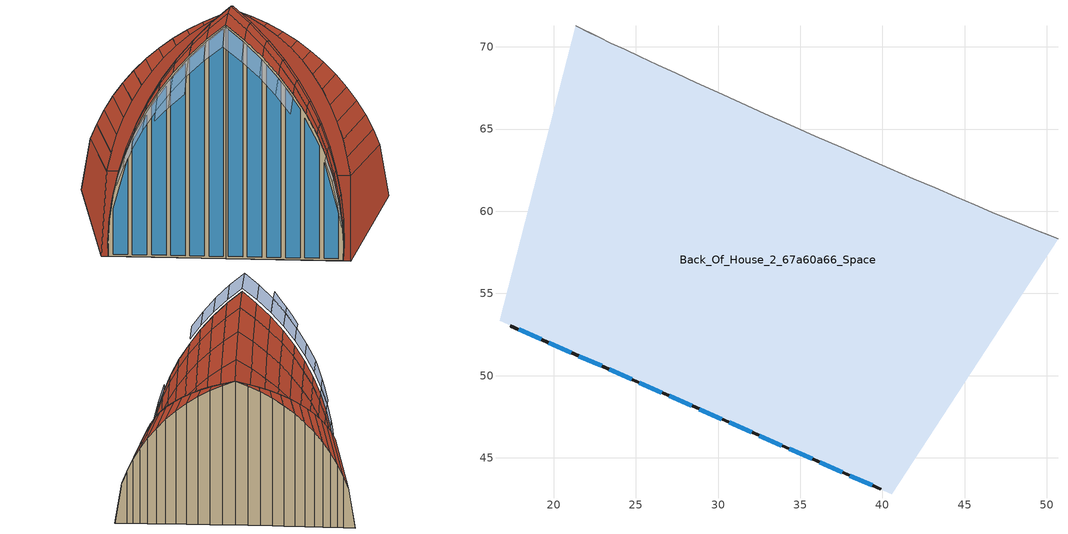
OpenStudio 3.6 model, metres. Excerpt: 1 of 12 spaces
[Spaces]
Back_Of_House_2_67a60a66_Space
 floor to Plinth_2_af6b1b4c_Space: 46.67,59.96 48.48,59.21 50.68,58.32 40.55,42.8 16.7,53.33 21.35,71.27 23.49,70.24 25.26,69.4 27.44,68.4 29.99,67.23 32.83,65.95 35.91,64.57 39.01,63.22 41.88,61.99 44.45,60.89 z13.16
 wall outside: 28.63,48.06,39.47 28.63,48.06,13.16 39.85,43.11,13.16 39.89,43.09,14.82 39.75,43.15,17.38 39.43,43.3,19.93 38.92,43.52,22.43 38.22,43.83,24.89 37.34,44.22,27.28 36.28,44.69,29.59 35.05,45.23,31.81 33.67,45.84,33.92 32.13,46.52,35.9 30.44,47.26,37.76; 23.59,50.29,33.92 22.2,50.9,31.81 20.98,51.44,29.59 19.92,51.91,27.28 19.04,52.3,24.89 18.34,52.61,22.43 17.83,52.83,19.93 17.5,52.98,17.38 17.37,53.04,14.82 17.4,53.02,13.16 28.63,48.06,13.16 28.63,48.06,39.47 26.81,48.87,37.76 25.13,49.61,35.9
 wall to Auditorium_2_5a7e8b06_Space: 23.49,70.24,22.26 23.49,70.24,13.16 22.77,70.58,13.16 22.77,70.58,20.61; 24.32,69.84,23.84 24.32,69.84,13.16 23.49,70.24,13.16 23.49,70.24,22.26; 25.26,69.4,25.35 25.26,69.4,13.16 24.32,69.84,13.16 24.32,69.84,23.84; 26.3,68.92,26.78 26.3,68.92,13.16 25.26,69.4,13.16 25.26,69.4,25.35; 27.44,68.4,28.11 27.44,68.4,13.16 26.3,68.92,13.16 26.3,68.92,26.78; 28.68,67.83,29.34 28.68,67.83,13.16 27.44,68.4,13.16 27.44,68.4,28.11; 29.99,67.23,30.47 29.99,67.23,13.16 28.68,67.83,13.16 28.68,67.83,29.34; 31.38,66.6,31.49 31.38,66.6,13.16 29.99,67.23,13.16 29.99,67.23,30.47; 32.83,65.95,32.38 32.83,65.95,13.16 31.38,66.6,13.16 31.38,66.6,31.49; 34.35,65.27,33.15 34.35,65.27,13.16 32.83,65.95,13.16 32.83,65.95,32.38; 35.91,64.57,33.8 35.91,64.57,13.16 34.35,65.27,13.16 34.35,65.27,33.15; 22.77,70.58,20.61 22.77,70.58,13.16 21.35,71.27,13.16 22.16,70.88,18.91; 48.48,59.21,22.26 49.22,58.91,20.61 49.22,58.91,13.16 48.48,59.21,13.16; 47.62,59.56,23.84 48.48,59.21,22.26 48.48,59.21,13.16 47.62,59.56,13.16; 46.67,59.96,25.35 47.62,59.56,23.84 47.62,59.56,13.16 46.67,59.96,13.16; 45.6,60.4,26.78 46.67,59.96,25.35 46.67,59.96,13.16 45.6,60.4,13.16; 44.45,60.89,28.11 45.6,60.4,26.78 45.6,60.4,13.16 44.45,60.89,13.16; 44.45,60.89,28.11 44.45,60.89,13.16 43.2,61.42,13.16 43.2,61.42,29.34; 43.2,61.42,29.34 43.2,61.42,13.16 41.88,61.99,13.16 41.88,61.99,30.47; 41.88,61.99,30.47 41.88,61.99,13.16 40.48,62.59,13.16 40.48,62.59,31.49; 40.48,62.59,31.49 40.48,62.59,13.16 39.01,63.22,13.16 39.01,63.22,32.38; 39.01,63.22,32.38 39.01,63.22,13.16 37.49,63.88,13.16 37.49,63.88,33.15; 37.49,63.88,33.15 37.49,63.88,13.16 35.91,64.57,13.16 35.91,64.57,33.8; 49.22,58.91,20.61 49.84,58.66,18.91 50.68,58.32,13.16 49.22,58.91,13.16
 window: 38.01,43.93,24.16 38.01,43.93,13.41 39.38,43.32,13.41 39.38,43.32,18.51; 36.18,44.73,29.11 36.18,44.73,13.41 37.55,44.13,13.41 37.55,44.13,26.03; 34.35,45.54,32.4 34.35,45.54,13.41 35.72,44.93,13.41 35.72,44.93,30.12; 32.52,46.35,34.99 32.52,46.35,13.41 33.89,45.74,13.41 33.89,45.74,33.14; 30.69,47.16,37.13 30.69,47.16,13.41 32.06,46.55,13.41 32.06,46.55,35.6; 28.86,47.96,38.92 28.86,47.96,13.41 30.23,47.36,13.41 30.23,47.36,37.63; 19.25,52.2,24.16 17.88,52.81,18.51 17.88,52.81,13.41 19.25,52.2,13.41; 21.08,51.4,29.11 19.71,52,26.03 19.71,52,13.41 21.08,51.4,13.41; 22.91,50.59,32.4 21.54,51.19,30.12 21.54,51.19,13.41 22.91,50.59,13.41; 24.74,49.78,34.99 23.37,50.39,33.14 23.37,50.39,13.41 24.74,49.78,13.41; 26.57,48.97,37.13 25.2,49.58,35.6 25.2,49.58,13.41 26.57,48.97,13.41; 27.03,48.77,37.63 27.03,48.77,13.41 28.4,48.17,13.41 28.4,48.17,38.92
 roof outside: 34.35,65.27,33.15 32.83,65.95,32.38 32.54,64.73,32.54 34.22,64.71,33.23; 32.83,65.95,32.38 31.38,66.6,31.49 30.9,64.61,31.75 32.54,64.73,32.54; 31.38,66.6,31.49 29.99,67.23,30.47 29.31,64.36,30.85 30.9,64.61,31.75; 26.3,68.92,26.78 25.26,69.4,25.35 23.53,62.12,26.3 24.86,62.86,27.57; 28.68,67.83,29.34 27.44,68.4,28.11 26.28,63.49,28.75 27.76,63.99,29.84; 25.26,69.4,25.35 24.32,69.84,23.84 22.28,61.25,24.96 23.53,62.12,26.3; 23.49,70.24,22.26 22.77,70.58,20.61 20.06,59.2,22.09 21.12,60.28,23.56; 27.44,68.4,28.11 26.3,68.92,26.78 24.86,62.86,27.57 26.28,63.49,28.75; 29.99,67.23,30.47 28.68,67.83,29.34 27.76,63.99,29.84 29.31,64.36,30.85; 24.32,69.84,23.84 23.49,70.24,22.26 21.12,60.28,23.56 22.28,61.25,24.96; 35.91,64.57,33.8 34.35,65.27,33.15 34.22,64.71,33.23; 22.77,70.58,20.61 22.16,70.88,18.91 19.11,58.03,20.58 20.06,59.2,22.09; 22.16,70.88,18.91 21.35,71.27,13.16 16.7,53.33,13.16 19.11,58.03,20.58; 27.76,63.99,29.84 26.28,63.49,28.75 24.86,62.86,27.57 23.53,62.12,26.3 22.28,61.25,24.96 21.12,60.28,23.56 20.06,59.2,22.09 19.11,58.03,20.58 20.36,57.48,20.58 20.64,57.8,21.01 22.07,59.17,22.9 23.68,60.41,24.75 24.48,60.92,25.57 25.41,61.49,26.49 27.28,62.4,28.13 29.27,63.16,29.69 31.39,63.78,31.16 33.6,64.25,32.53 35.91,64.57,33.8 34.22,64.71,33.23 32.54,64.73,32.54 30.9,64.61,31.75 29.31,64.36,30.85; 17.77,53.95,14.56 17.4,53.02,13.16 17.37,53.04,14.82; 21.18,57.14,23.78 20.17,56.76,21.46 18.89,53.85,22.27 19.77,53.95,24.67; 23.69,57.6,28.23 22.35,57.42,26.04 20.83,53.97,27 22.06,53.89,29.26; 20.17,56.76,21.46 19.35,56.28,19.08 18.19,53.66,19.82 18.89,53.85,22.27; 22.35,57.42,26.04 21.18,57.14,23.78 19.77,53.95,24.67 20.83,53.97,27; 32.57,56.98,37.57 30.54,57.31,35.96 28.5,52.69,37.24 30.44,52.17,38.91; 25.19,57.68,30.33 23.69,57.6,28.23 22.06,53.89,29.26 23.45,53.72,31.43; 30.54,57.31,35.96 28.63,57.53,34.2 26.68,53.12,35.43 28.5,52.69,37.24; 28.63,57.53,34.2 26.84,57.65,32.32 24.99,53.46,33.49 26.68,53.12,35.43; 26.84,57.65,32.32 25.19,57.68,30.33 23.45,53.72,31.43 24.99,53.46,33.49; 35.91,64.57,33.8 33.6,64.25,32.53 32.5,61.74,34.04 34.6,61.6,35.58; 33.6,64.25,32.53 31.39,63.78,31.16 30.5,61.77,32.38 32.5,61.74,34.04; 29.27,63.16,29.69 27.28,62.4,28.13 26.87,61.47,28.69 28.62,61.68,30.59; 28.62,61.68,30.59 26.87,61.47,28.69 25.19,57.68,30.33 26.84,57.65,32.32; 26.87,61.47,28.69 25.27,61.16,26.69 23.69,57.6,28.23 25.19,57.68,30.33; 34.6,61.6,35.58 32.5,61.74,34.04 30.54,57.31,35.96 32.57,56.98,37.57; 32.5,61.74,34.04 30.5,61.77,32.38 28.63,57.53,34.2 30.54,57.31,35.96; 30.5,61.77,32.38 28.62,61.68,30.59 26.84,57.65,32.32 28.63,57.53,34.2; 31.39,63.78,31.16 29.27,63.16,29.69 28.62,61.68,30.59 30.5,61.77,32.38; 23.68,60.41,24.75 22.07,59.17,22.9 21.18,57.14,23.78 22.35,57.42,26.04; 27.28,62.4,28.13 25.41,61.49,26.49 25.27,61.16,26.69 26.87,61.47,28.69; 22.07,59.17,22.9 20.64,57.8,21.01 20.17,56.76,21.46 21.18,57.14,23.78; 25.41,61.49,26.49 24.48,60.92,25.57 25.27,61.16,26.69; 25.27,61.16,26.69 24.48,60.92,25.57 23.68,60.41,24.75 22.35,57.42,26.04 23.69,57.6,28.23; 19.35,56.28,19.08 19.05,56.02,17.96 18.54,55.33,16.79 17.68,53.37,17.33 18.19,53.66,19.82; 19.49,56.59,18.95 19.05,56.02,17.96 19.35,56.28,19.08; 20.64,57.8,21.01 20.36,57.48,20.58 19.49,56.59,18.95 19.35,56.28,19.08 20.17,56.76,21.46; 26.68,53.12,35.43 24.99,53.46,33.49 23.59,50.29,33.92 25.13,49.61,35.9; 20.83,53.97,27 19.77,53.95,24.67 19.04,52.3,24.89 19.92,51.91,27.28; 19.77,53.95,24.67 18.89,53.85,22.27 18.34,52.61,22.43 19.04,52.3,24.89; 22.06,53.89,29.26 20.83,53.97,27 19.92,51.91,27.28 20.98,51.44,29.59; 18.89,53.85,22.27 18.19,53.66,19.82 17.83,52.83,19.93 18.34,52.61,22.43; 23.45,53.72,31.43 22.06,53.89,29.26 20.98,51.44,29.59 22.2,50.9,31.81; 17.68,53.37,17.33 17.38,53.03,15.03 17.5,52.98,17.38; 28.5,52.69,37.24 26.68,53.12,35.43 25.13,49.61,35.9 26.81,48.87,37.76; 30.44,52.17,38.91 28.5,52.69,37.24 26.81,48.87,37.76 28.63,48.06,39.47; 24.99,53.46,33.49 23.45,53.72,31.43 22.2,50.9,31.81 23.59,50.29,33.92; 18.19,53.66,19.82 17.68,53.37,17.33 17.5,52.98,17.38 17.83,52.83,19.93; 18.54,55.33,16.79 17.77,53.95,14.56 17.37,53.04,14.82 17.38,53.03,15.03 17.68,53.37,17.33; 19.11,58.03,20.58 16.7,53.33,13.16 17.4,53.02,13.16 17.77,53.95,14.56 18.54,55.33,16.79 19.49,56.59,18.95 20.36,57.48,20.58; 37.16,63.41,33.23 38.3,62.18,32.54 39.01,63.22,32.38 37.49,63.88,33.15; 38.3,62.18,32.54 39.32,60.89,31.75 40.48,62.59,31.49 39.01,63.22,32.38; 39.32,60.89,31.75 40.22,59.55,30.85 41.88,61.99,30.47 40.48,62.59,31.49; 42.1,55.25,27.57 42.45,53.76,26.3 46.67,59.96,25.35 45.6,60.4,26.78; 40.98,58.15,29.84 41.61,56.72,28.75 44.45,60.89,28.11 43.2,61.42,29.34; 42.45,53.76,26.3 42.66,52.26,24.96 47.62,59.56,23.84 46.67,59.96,25.35; 42.72,50.75,23.56 42.63,49.24,22.09 49.22,58.91,20.61 48.48,59.21,22.26; 41.61,56.72,28.75 42.1,55.25,27.57 45.6,60.4,26.78 44.45,60.89,28.11; 40.22,59.55,30.85 40.98,58.15,29.84 43.2,61.42,29.34 41.88,61.99,30.47; 42.66,52.26,24.96 42.72,50.75,23.56 48.48,59.21,22.26 47.62,59.56,23.84; 35.91,64.57,33.8 37.16,63.41,33.23 37.49,63.88,33.15; 42.63,49.24,22.09 42.41,47.74,20.58 49.84,58.66,18.91 49.22,58.91,20.61; 42.41,47.74,20.58 40.55,42.8,13.16 50.68,58.32,13.16 49.84,58.66,18.91; 35.91,64.57,33.8 37.24,62.65,32.53 38.38,60.69,31.16 39.35,58.71,29.69 40.13,56.72,28.13 40.71,54.73,26.49 40.92,53.67,25.57 41.09,52.73,24.75 41.25,50.7,22.9 41.21,48.72,21.01 41.16,48.29,20.58 42.41,47.74,20.58 42.63,49.24,22.09 42.72,50.75,23.56 42.66,52.26,24.96 42.45,53.76,26.3 42.1,55.25,27.57 41.61,56.72,28.75 40.98,58.15,29.84 40.22,59.55,30.85 39.32,60.89,31.75 38.3,62.18,32.54 37.16,63.41,33.23; 39.89,43.09,14.82 39.85,43.11,13.16 40.29,44.01,14.56; 38.95,45.49,24.67 39.46,44.77,22.27 40.75,47.67,21.46 40.35,48.67,23.78; 37.36,47.14,29.26 38.24,46.28,27 39.77,49.73,26.04 39,50.84,28.23; 39.46,44.77,22.27 39.79,44.12,19.82 40.95,46.75,19.08 40.75,47.67,21.46; 38.24,46.28,27 38.95,45.49,24.67 40.35,48.67,23.78 39.77,49.73,26.04; 30.44,52.17,38.91 32.13,51.08,37.24 34.17,55.7,35.96 32.57,56.98,37.57; 36.3,48.05,31.43 37.36,47.14,29.26 39,50.84,28.23 38.05,52,30.33; 32.13,51.08,37.24 33.68,50.03,35.43 35.63,54.44,34.2 34.17,55.7,35.96; 33.68,50.03,35.43 35.07,49.02,33.49 36.92,53.21,32.32 35.63,54.44,34.2; 35.07,49.02,33.49 36.3,48.05,31.43 38.05,52,30.33 36.92,53.21,32.32; 34.6,61.6,35.58 36.13,60.14,34.04 37.24,62.65,32.53 35.91,64.57,33.8; 36.13,60.14,34.04 37.49,58.68,32.38 38.38,60.69,31.16 37.24,62.65,32.53; 38.69,57.23,30.59 39.72,55.8,28.69 40.13,56.72,28.13 39.35,58.71,29.69; 36.92,53.21,32.32 38.05,52,30.33 39.72,55.8,28.69 38.69,57.23,30.59; 38.05,52,30.33 39,50.84,28.23 40.57,54.4,26.69 39.72,55.8,28.69; 32.57,56.98,37.57 34.17,55.7,35.96 36.13,60.14,34.04 34.6,61.6,35.58; 34.17,55.7,35.96 35.63,54.44,34.2 37.49,58.68,32.38 36.13,60.14,34.04; 35.63,54.44,34.2 36.92,53.21,32.32 38.69,57.23,30.59 37.49,58.68,32.38; 37.49,58.68,32.38 38.69,57.23,30.59 39.35,58.71,29.69 38.38,60.69,31.16; 39.77,49.73,26.04 40.35,48.67,23.78 41.25,50.7,22.9 41.09,52.73,24.75; 39.72,55.8,28.69 40.57,54.4,26.69 40.71,54.73,26.49 40.13,56.72,28.13; 40.35,48.67,23.78 40.75,47.67,21.46 41.21,48.72,21.01 41.25,50.7,22.9; 40.57,54.4,26.69 40.92,53.67,25.57 40.71,54.73,26.49; 39,50.84,28.23 39.77,49.73,26.04 41.09,52.73,24.75 40.92,53.67,25.57 40.57,54.4,26.69; 39.79,44.12,19.82 39.93,43.55,17.33 40.79,45.51,16.79 40.96,46.35,17.96 40.95,46.75,19.08; 40.95,46.75,19.08 40.96,46.35,17.96 41.09,47.06,18.95; 40.75,47.67,21.46 40.95,46.75,19.08 41.09,47.06,18.95 41.16,48.29,20.58 41.21,48.72,21.01; 32.13,46.52,35.9 33.67,45.84,33.92 35.07,49.02,33.49 33.68,50.03,35.43; 37.34,44.22,27.28 38.22,43.83,24.89 38.95,45.49,24.67 38.24,46.28,27; 38.22,43.83,24.89 38.92,43.52,22.43 39.46,44.77,22.27 38.95,45.49,24.67; 36.28,44.69,29.59 37.34,44.22,27.28 38.24,46.28,27 37.36,47.14,29.26; 38.92,43.52,22.43 39.43,43.3,19.93 39.79,44.12,19.82 39.46,44.77,22.27; 35.05,45.23,31.81 36.28,44.69,29.59 37.36,47.14,29.26 36.3,48.05,31.43; 39.75,43.15,17.38 39.88,43.1,15.03 39.93,43.55,17.33; 30.44,47.26,37.76 32.13,46.52,35.9 33.68,50.03,35.43 32.13,51.08,37.24; 28.63,48.06,39.47 30.44,47.26,37.76 32.13,51.08,37.24 30.44,52.17,38.91; 33.67,45.84,33.92 35.05,45.23,31.81 36.3,48.05,31.43 35.07,49.02,33.49; 39.43,43.3,19.93 39.75,43.15,17.38 39.93,43.55,17.33 39.79,44.12,19.82; 39.93,43.55,17.33 39.88,43.1,15.03 39.89,43.09,14.82 40.29,44.01,14.56 40.79,45.51,16.79; 41.16,48.29,20.58 41.09,47.06,18.95 40.79,45.51,16.79 40.29,44.01,14.56 39.85,43.11,13.16 40.55,42.8,13.16 42.41,47.74,20.58
shading: 26.08,42.28,39.55 27.94,41.59,37.86 30.04,46.35,37.88 28.27,47.25,39.58; 28.27,47.25,39.58 26.41,47.96,37.88 24.31,43.19,37.86 26.08,42.28,39.55; 26.41,47.96,37.88 24.68,48.6,36.04 22.67,44.05,36.02 24.31,43.19,37.86; 27.94,41.59,37.86 29.67,40.96,36.02 31.68,45.51,36.04 30.04,46.35,37.88; 24.68,48.6,36.04 23.1,49.17,34.07 21.19,44.85,34.05 22.67,44.05,36.02; 29.67,40.96,36.02 31.27,40.4,34.05 33.17,44.72,34.07 31.68,45.51,36.04; 31.27,40.4,34.05 32.71,39.92,31.95 34.51,44,31.97 33.17,44.72,34.07; 23.1,49.17,34.07 21.66,49.67,31.97 19.86,45.59,31.95 21.19,44.85,34.05; 21.66,49.67,31.97 20.38,50.09,29.77 18.69,46.27,29.76 19.86,45.59,31.95; 20.38,50.09,29.77 19.27,50.44,27.48 17.7,46.88,27.46 18.69,46.27,29.76; 19.27,50.44,27.48 18.33,50.7,25.11 17.13,47.98,25.09 17.44,47.05,26.7 17.7,46.88,27.46; 22.67,44.05,36.02 21.19,44.85,34.05 20.01,42.17,33.66 20.66,41.28,34.72 21.15,40.59,35.52; 21.19,44.85,34.05 19.86,45.59,31.95 19.03,43.71,31.68 19.5,42.99,32.63 20.01,42.17,33.66; 18.33,50.7,25.11 17.58,50.87,22.67 16.87,49.26,22.66 17.03,48.5,24.11 17.13,47.98,25.09; 18.34,52.61,22.43 17.83,52.83,19.93 17,50.96,20.18 17.58,50.87,22.67; 38.15,41.79,22.67 38.6,41.43,20.18 39.43,43.3,19.93 38.92,43.52,22.43; 17.83,52.83,19.93 17.5,52.98,17.38 16.86,51.53,17.58 16.81,50.97,18.93 17,50.96,20.18; 38.6,41.43,20.18 38.74,41.29,18.93 39.11,41.7,17.58 39.75,43.15,17.38 39.43,43.3,19.93; 19.04,52.3,24.89 18.34,52.61,22.43 17.58,50.87,22.67 18.33,50.7,25.11; 37.51,42.23,25.11 38.15,41.79,22.67 38.92,43.52,22.43 38.22,43.83,24.89
[Building]
Unnamed: North Axis {deg}=0; Default Construction Set=Default Generic Construction Set; Standards Building Type=MediumOffice
[Site]
Site 1: Terrain=City
[Site:WaterMainsTemperature]
Calculation Method=CorrelationFromWeatherFile
[Material]
Name | Roughness | Thickness {m} | Conductivity {W/m-K} | Density {kg/m3} | Specific Heat {J/kg-K} | Thermal Absorptance | Solar Absorptance | Visible Absorptance
Generic Roof Membrane | MediumRough | 0.01 | 0.16 | 1120 | 1460 | 0.9 | 0.65 | 0.65
Generic Acoustic Tile | MediumSmooth | 0.02 | 0.06 | 368 | 590 | 0.9 | 0.2 | 0.2
Generic 25mm Wood | MediumSmooth | 0.0254 | 0.15 | 608 | 1630 | 0.9 | 0.5 | 0.5
Generic HW Concrete | MediumRough | 0.2 | 1.95 | 2240 | 900 | 0.9 | 0.8 | 0.8
Generic Gypsum Board | MediumSmooth | 0.0127 | 0.16 | 800 | 1090 | 0.9 | 0.5 | 0.5
Generic Wall Air Gap | Smooth | 0.1 | 0.667 | 1.28 | 1000 | 0.9 | 0.7 | 0.7
Generic Ceiling Air Gap | Smooth | 0.1 | 0.556 | 1.28 | 1000 | 0.9 | 0.7 | 0.7
Generic Brick | MediumRough | 0.1 | 0.9 | 1920 | 790 | 0.9 | 0.65 | 0.65
Generic 50mm Insulation | MediumRough | 0.05 | 0.03 | 43 | 1210 | 0.9 | 0.7 | 0.7
Generic Painted Metal | Smooth | 0.0015 | 45 | 7690 | 410 | 0.9 | 0.5 | 0.5
Generic LW Concrete | MediumRough | 0.1 | 0.53 | 1280 | 840 | 0.9 | 0.8 | 0.8
Generic 25mm Insulation | MediumRough | 0.025 | 0.03 | 43 | 1210 | 0.9 | 0.7 | 0.7
Material 1 | Smooth | 0.1 | 0.1 | 0.1 | 100 |  | 0.65 | 0.65
[WindowMaterial:Gas]
Generic Window Air Gap: Gas Type=Air; Thickness {m}=0.0127
[WindowMaterial:Glazing] Optical Data Type=SpectralAverage; Thickness {m}=0.006; Infrared Transmittance at Normal Incidence=0; Front Side Infrared Hemispherical Emissivity=0.84; Conductivity {W/m-K}=1; Dirt Correction Factor for Solar and Visible Transmittance=1; Solar Diffusing=No
Name | Solar Transmittance at Normal Incidence | Front Side Solar Reflectance at Normal Incidence | Back Side Solar Reflectance at Normal Incidence | Visible Transmittance at Normal Incidence | Front Side Visible Reflectance at Normal Incidence | Back Side Visible Reflectance at Normal Incidence | Back Side Infrared Hemispherical Emissivity
Generic Low-e Glass | 0.45 | 0.36 | 0.36 | 0.71 | 0.21 | 0.21 | 0.047
Generic Clear Glass | 0.77 | 0.07 | 0.07 | 0.88 | 0.08 | 0.08 | 0.84
[Construction]
Generic Interior Door: Generic 25mm Wood
Generic Single Pane: Generic Clear Glass
Generic Shade: Material 1
Generic Interior Ceiling: Generic LW Concrete, Generic Ceiling Air Gap, Generic Acoustic Tile
Generic Interior Wall: Generic Gypsum Board, Generic Wall Air Gap, Generic Gypsum Board
Generic Exposed Floor: Generic Painted Metal, Generic Ceiling Air Gap, Generic 50mm Insulation, Generic LW Concrete
Generic Interior Floor: Generic Acoustic Tile, Generic Ceiling Air Gap, Generic LW Concrete
Generic Ground Slab: Generic 50mm Insulation, Generic HW Concrete
Generic Roof: Generic Roof Membrane, Generic 50mm Insulation, Generic LW Concrete, Generic Ceiling Air Gap, Generic Acoustic Tile
Generic Exterior Wall: Generic Brick, Generic LW Concrete, Generic 50mm Insulation, Generic Wall Air Gap, Generic Gypsum Board
Generic Underground Wall: Generic 50mm Insulation, Generic HW Concrete, Generic Wall Air Gap, Generic Gypsum Board
Generic Underground Roof: Generic 50mm Insulation, Generic HW Concrete, Generic Ceiling Air Gap, Generic Acoustic Tile
Generic Double Pane: Generic Low-e Glass, Generic Window Air Gap, Generic Clear Glass
Generic Exterior Door: Generic Painted Metal, Generic 25mm Insulation, Generic Painted Metal
[Construction:AirBoundary]
Generic Air Boundary: None, 0
[DefaultConstructionSet]
Default Generic Construction Set: Default Exterior Surface Constructions=Default Surface Constructions 2; Default Interior Surface Constructions=Default Surface Constructions 1; Default Ground Contact Surface Constructions=Default Surface Constructions 3; Default Exterior SubSurface Constructions=Default Sub Surface Constructions 2; Default Interior SubSurface Constructions=Default Sub Surface Constructions 1; Interior Partition Construction=Generic Air Boundary; Space Shading Construction=Generic Shade; Adiabatic Surface Construction=Generic Interior Wall
[DefaultSurfaceConstructions]
Name | Floor Construction | Wall Construction | Roof Ceiling Construction
Default Surface Constructions 1 | Generic Interior Floor | Generic Interior Wall | Generic Interior Ceiling
Default Surface Constructions 2 | Generic Exposed Floor | Generic Exterior Wall | Generic Roof
Default Surface Constructions 3 | Generic Ground Slab | Generic Underground Wall | Generic Underground Roof
[DefaultSubSurfaceConstructions]
Name | Fixed Window Construction | Operable Window Construction | Door Construction | Glass Door Construction | Overhead Door Construction | Skylight Construction
Default Sub Surface Constructions 1 | Generic Single Pane | Generic Single Pane | Generic Interior Door | Generic Single Pane
Default Sub Surface Constructions 2 | Generic Double Pane | Generic Double Pane | Generic Exterior Door | Generic Double Pane | Generic Exterior Door | Generic Double Pane
[SpaceType]
Generic Office Program: Design Specification Outdoor Air Object=Generic Office Ventilation
[People:Definition]
Generic Office People: Number of People Calculation Method=People/Area; People per Space Floor Area {person/m2}=0.0565; Fraction Radiant=0.3; Sensible Heat Fraction=Autocalculate
[People]
Generic Office People: People Definition=Generic Office People; Space or SpaceType=Generic Office Program; Number of People Schedule=Generic Office Occupancy; Activity Level Schedule=Seated Adult Activity; Multiplier=1
[Lights:Definition]
Generic Office Lighting: Design Level Calculation Method=Watts/Area; Watts per Space Floor Area {W/m2}=10.55; Fraction Radiant=0.7; Fraction Visible=0.2; Return Air Fraction=0
[Lights]
Generic Office Lighting: Lights Definition=Generic Office Lighting; Space or SpaceType=Generic Office Program; Schedule=Generic Office Lighting; Fraction Replaceable=1
[ElectricEquipment:Definition]
Generic Office Equipment: Design Level Calculation Method=Watts/Area; Watts per Space Floor Area {W/m2}=10.33; Fraction Latent=0; Fraction Radiant=0.5; Fraction Lost=0
[ElectricEquipment]
Generic Office Equipment: Electric Equipment Definition=Generic Office Equipment; Space or SpaceType=Generic Office Program; Schedule=Generic Office Equipment
[SpaceInfiltration:DesignFlowRate]
Generic Office Infiltration: Space or SpaceType=Generic Office Program; Schedule=Generic Office Infiltration; Design Flow Rate Calculation Method=Flow/ExteriorArea; Flow per Exterior Surface Area {m3/s-m2}=0.0002266; Constant Term Coefficient=1; Temperature Term Coefficient=0; Velocity Term Coefficient=0
[DesignSpecification:OutdoorAir]
Generic Office Ventilation: Outdoor Air Flow per Person {m3/s-person}=0.00236; Outdoor Air Flow per Floor Area {m3/s-m2}=0.000305; Outdoor Air Flow Rate {m3/s}=0; Outdoor Air Flow Air Changes per Hour {1/hr}=0
[Space]
Back_Of_House_2_67a60a66_Space: Space Type=Generic Office Program; Building Story=Level 3; Thermal Zone=Back_Of_House_2_67a60a66
[ThermalZone]
Back_Of_House_2_67a60a66: Ceiling Height {m}=26.3091; Volume {m3}=8284.95; Thermostat=Generic Office Setpoints 3; Use Ideal Air Loads=No
[BuildingStory]
Level 3
[ThermostatSetpoint:DualSetpoint]
Generic Office Setpoints 3: Heating Setpoint Temperature Schedule=Generic Office Heating; Cooling Setpoint Temperature Schedule=Generic Office Cooling
[Schedule:Ruleset]
Name | Default Day Schedule | Summer Design Day Schedule | Winter Design Day Schedule | Holiday Schedule
Generic Office Occupancy | OfficeMedium BLDG_OCC_SCH_Default | OfficeMedium BLDG_OCC_SCH_SmrDsn 1 | OfficeMedium BLDG_OCC_SCH_WntrDsn 1 | OfficeMedium BLDG_OCC_SCH_Default 1
Generic Office Heating | OfficeMedium HTGSETP_SCH_YES_OPTIMUM_Default | OfficeMedium HTGSETP_SCH_YES_OPTIMUM_Default_SmrDsn 1 | OfficeMedium HTGSETP_SCH_YES_OPTIMUM_WntrDsn 1 | OfficeMedium HTGSETP_SCH_YES_OPTIMUM_Default 1
Generic Office Equipment | OfficeMedium BLDG_EQUIP_SCH_2013_Sun | OfficeMedium BLDG_EQUIP_SCH_2013_SmrDsn 1 | OfficeMedium BLDG_EQUIP_SCH_2013_WntrDsn 1 | OfficeMedium BLDG_EQUIP_SCH_2013_Sat 1
Generic Office Lighting | OfficeMedium BLDG_LIGHT_SCH_2013_Sun | OfficeMedium BLDG_LIGHT_SCH_2013_SmrDsn 1 | OfficeMedium BLDG_LIGHT_SCH_2013_WntrDsn 1 | OfficeMedium BLDG_LIGHT_SCH_2013_Sat 1
Generic Office Cooling | OfficeMedium CLGSETP_SCH_YES_OPTIMUM_Default | OfficeMedium CLGSETP_SCH_YES_OPTIMUM_SmrDsn 1 | OfficeMedium CLGSETP_SCH_YES_OPTIMUM_Default_WntrDsn 1 | OfficeMedium CLGSETP_SCH_YES_OPTIMUM_Default 1
Generic Office Infiltration | OfficeMedium INFIL_SCH_PNNL_Default | OfficeMedium INFIL_SCH_PNNL_Wkdy_SmrDsn 1 | OfficeMedium INFIL_SCH_PNNL_Sat_WntrDsn 1 | OfficeMedium INFIL_SCH_PNNL_Default 1
Seated Adult Activity | Seated Adult Activity_Day Schedule
[Schedule:Day]
OfficeMedium BLDG_OCC_SCH_Default; OfficeMedium BLDG_OCC_SCH_Default 1: 6, 0, 0, 18, 0, 0.05, 24, 0, 0
OfficeMedium BLDG_OCC_SCH_SmrDsn 1: 6, 0, 0, 22, 0, 1, 24, 0, 0.05
OfficeMedium BLDG_OCC_SCH_WntrDsn 1; OfficeMedium BLDG_EQUIP_SCH_2013_WntrDsn 1; OfficeMedium BLDG_LIGHT_SCH_2013_WntrDsn 1: 24, 0, 0
Schedule Day 1: 6, 0, 0, 7, 0, 0.1, 8, 0, 0.2, 12, 0, 0.95, 13, 0, 0.5, 17, 0, 0.95, 18, 0, 0.3, 22, 0, 0.1, 24, 0, 0.05
Schedule Day 2: 6, 0, 0, 8, 0, 0.1, 12, 0, 0.3, 17, 0, 0.1, 19, 0, 0.05, 24, 0, 0
OfficeMedium HTGSETP_SCH_YES_OPTIMUM_Default; OfficeMedium HTGSETP_SCH_YES_OPTIMUM_Default 1; OfficeMedium HTGSETP_SCH_YES_OPTIMUM_Default_SmrDsn 1: 24, 0, 15.6
OfficeMedium HTGSETP_SCH_YES_OPTIMUM_WntrDsn 1: 5, 0, 15.6, 6, 0, 17.6, 7, 0, 19.6, 22, 0, 21, 24, 0, 15.6
Schedule Day 3: 5, 0, 15.6, 6, 0, 17.8, 7, 0, 20, 22, 0, 21, 24, 0, 15.6
Schedule Day 4: 5, 0, 15.6, 6, 0, 17.8, 7, 0, 20, 17, 0, 21, 24, 0, 15.6
OfficeMedium BLDG_EQUIP_SCH_2013_Sun: 6, 0, 0.230755, 18, 0, 0.288107, 24, 0, 0.230755
OfficeMedium BLDG_EQUIP_SCH_2013_Sat 1; Schedule Day 6: 6, 0, 0.230755, 8, 0, 0.381235, 12, 0, 0.476543, 17, 0, 0.33358, 19, 0, 0.285926, 24, 0, 0.230755
OfficeMedium BLDG_EQUIP_SCH_2013_SmrDsn 1; OfficeMedium BLDG_LIGHT_SCH_2013_SmrDsn 1; OfficeMedium INFIL_SCH_PNNL_Default; OfficeMedium INFIL_SCH_PNNL_Default 1: 24, 0, 1
Schedule Day 5: 6, 0, 0.307674, 8, 0, 0.381235, 12, 0, 0.857778, 13, 0, 0.76247, 17, 0, 0.857778, 18, 0, 0.476543, 24, 0, 0.381235
OfficeMedium BLDG_LIGHT_SCH_2013_Sun: 6, 0, 0.05, 18, 0, 0.0431163, 24, 0, 0.05
OfficeMedium BLDG_LIGHT_SCH_2013_Sat 1; Schedule Day 8: 6, 0, 0.05, 8, 0, 0.0862326, 12, 0, 0.258698, 17, 0, 0.129349, 19, 0, 0.0431163, 24, 0, 0.05
Schedule Day 7: 5, 0, 0.05, 6, 0, 0.1, 7, 0, 0.0862326, 8, 0, 0.258698, 17, 0, 0.776093, 18, 0, 0.431163, 20, 0, 0.258698, 22, 0, 0.172465, 23, 0, 0.0862326, 24, 0, 0.0431163
OfficeMedium CLGSETP_SCH_YES_OPTIMUM_Default; OfficeMedium CLGSETP_SCH_YES_OPTIMUM_Default 1; OfficeMedium CLGSETP_SCH_YES_OPTIMUM_Default_WntrDsn 1: 24, 0, 26.7
OfficeMedium CLGSETP_SCH_YES_OPTIMUM_SmrDsn 1: 5, 0, 26.7, 6, 0, 25.7, 7, 0, 25, 22, 0, 24, 24, 0, 26.7
Schedule Day 9: 5, 0, 26.7, 6, 0, 25.6, 7, 0, 25, 22, 0, 24, 24, 0, 26.7
Schedule Day 10: 5, 0, 26.7, 6, 0, 25.7, 7, 0, 25, 17, 0, 24, 24, 0, 26.7
OfficeMedium INFIL_SCH_PNNL_Wkdy_SmrDsn 1; Schedule Day 11: 6, 0, 1, 22, 0, 0.25, 24, 0, 1
OfficeMedium INFIL_SCH_PNNL_Sat_WntrDsn 1; Schedule Day 12: 6, 0, 1, 18, 0, 0.25, 24, 0, 1
Seated Adult Activity_Day Schedule: 24, 0, 120
[Schedule:Rule] Apply Sunday=No; Date Specification Type=DateRange; Start Month=1; Start Day=1; End Month=12; End Day=31
Name | Schedule Ruleset | Rule Order | Day Schedule | Apply Monday | Apply Tuesday | Apply Wednesday | Apply Thursday | Apply Friday | Apply Saturday
Schedule Rule 1 | Generic Office Occupancy | 0 | Schedule Day 1 | Yes | Yes | Yes | Yes | Yes | No
Schedule Rule 2 | Generic Office Occupancy | 1 | Schedule Day 2 | No | No | No | No | No | Yes
Schedule Rule 3 | Generic Office Heating | 0 | Schedule Day 3 | Yes | Yes | Yes | Yes | Yes | No
Schedule Rule 4 | Generic Office Heating | 1 | Schedule Day 4 | No | No | No | No | No | Yes
Schedule Rule 5 | Generic Office Equipment | 0 | Schedule Day 5 | Yes | Yes | Yes | Yes | Yes | No
Schedule Rule 6 | Generic Office Equipment | 1 | Schedule Day 6 | No | No | No | No | No | Yes
Schedule Rule 7 | Generic Office Lighting | 0 | Schedule Day 7 | Yes | Yes | Yes | Yes | Yes | No
Schedule Rule 8 | Generic Office Lighting | 1 | Schedule Day 8 | No | No | No | No | No | Yes
Schedule Rule 9 | Generic Office Cooling | 0 | Schedule Day 9 | Yes | Yes | Yes | Yes | Yes | No
Schedule Rule 10 | Generic Office Cooling | 1 | Schedule Day 10 | No | No | No | No | No | Yes
Schedule Rule 11 | Generic Office Infiltration | 0 | Schedule Day 11 | Yes | Yes | Yes | Yes | Yes | No
Schedule Rule 12 | Generic Office Infiltration | 1 | Schedule Day 12 | No | No | No | No | No | Yes
